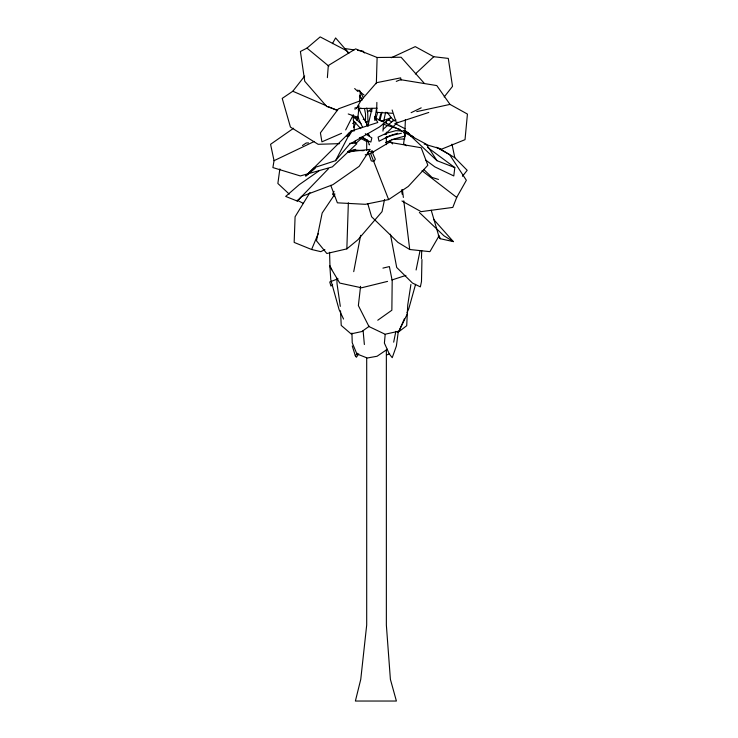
<?xml version="1.0" encoding="UTF-8"?>
<svg xmlns="http://www.w3.org/2000/svg" width="738" height="738" viewBox="0 0 738 738"><rect width="100%" height="100%" fill="white"/><g stroke="black" fill="none" stroke-linecap="round" stroke-linejoin="round"><path stroke-width="1.11" d="M376.86 102.416L376.666 112.37L392.265 113.265M421.951 259.527L421.481 281.584L420.356 286.879L412.459 283.051L396.703 267.47L390.411 234.195M376.352 83.652L377.109 57.49L355.605 48.883L328.318 65.525L327.377 77.638M421.463 258.558L421.702 250.505M334.951 194.039L322.174 213.014L316.473 240.782L326.851 253.512L346.842 248.872L348.354 202.784M404.618 138.366L405.402 119.556M382.948 131.106L383.548 123.347M385.181 334.462L384.397 343.105L389.313 353.991L392.229 357.681L396.38 346.021L398.308 331.482M359.046 105.912L357.948 117.342L348.235 113.966M359.489 101.337L360.365 92.195L357.745 90.027M360.559 286.335L358.373 305.597L368.982 326.556L385.088 334.231L398.944 331.178L407.201 314.12M427.44 147.305L454.82 167.581L453.787 175.948L434.894 166.889L425.688 160.072M279.868 168.928L277.866 183.476L289.241 194.103M410.9 284.499L407.736 305.052L406.703 325.716L397.754 332.534M293.604 128.246L270.569 144.307L274.038 160.681L272.894 167.581L300.329 175.948L332.331 166.889L356.805 143.726L354.913 142.572M374.627 120.248L376.463 109.169M360.633 235.321L353.723 271.649M393.677 342.164L395.845 331.371M416.103 269.988L419.968 251.068M384.553 199.435L382.044 211.649L358.004 239.675L346.842 248.872M383.723 121.133L385.633 112.259M371.998 108.348L367.948 125.94M379.064 120.414L380.725 113.827M380.042 119.824L382.026 112.167M415.586 284.324L408.806 308.641L407.016 312.737M375.485 119.925L377.671 112.361M436.49 147.268L449.571 154.565L466.361 180.284L456.702 197.415L452.818 207.406L421.066 211.649L401.952 200.985M309.969 192.517L295.089 216.76L294.158 242.415L311.602 249.499L318.235 233.632M353.797 127.406L355.531 123.329M356.832 120.276L358.133 117.213M349.203 135.543L352.091 130.977L354.222 130.949M398.944 331.178L404.323 318.89M345.679 129.943L353.345 114.704M315.255 168.282L305.781 175.948L314.471 167.581L335.569 160.681L351.011 131.087L377.81 122.499L375.218 117.905L394.11 126.964L426.463 144.307L436.97 160.681L454.82 167.581M334.056 191.345L332.534 194.223L334.332 195.967M332.414 43.662L335.606 37.952L348.834 53.118M356.408 108.615L360.937 100.589L376.565 82.693L400.66 77.868L401.038 80.11M374.369 160.727L375.31 159.196L373.041 154.113M358.733 353.806L356.408 357.257L355.31 355.781L352.257 345.919M390.642 117.416L388.705 120.202L391.767 121.807M339.618 143.642L318.143 144.307L290.44 127.084L282.22 98.394L292.811 91.235L304.693 76.023M444.193 96.946L452.514 86.374L448.289 58.403L433.769 56.725L415.245 46.632L391.278 57.739M462.458 176.281L467.182 170.303L454.802 157.711L438.962 148.283M349.185 132.905L346.629 136.087L348.843 136.364M335.569 160.681L349.48 144.307L379.48 126.964L390.67 117.905L381.029 121.355M355.31 355.781L357.607 353.253M384.83 134.685L397.754 122.185M318.927 170.93L299.222 184.675L285.689 196.428L297.248 201.059L301.685 196.428L332.884 184.675L359.148 166.354L370.218 149.371L347.755 151.862M297.248 201.059L328.41 168.79M305.781 175.948L351.011 131.087M383.594 128.882L393.834 120.063M415.337 73.975L433.769 56.725M356.076 143.227L361.094 138.67M337.451 110.211L326.657 106.457L304.739 81.263L300.403 51.485L306.98 48.118L320.172 36.9L346.371 50.571L348.64 53.182M369.314 326.224L361.795 331.556L351.067 333.88L341.224 325.421L340.522 310.846M377.764 320.227L391.86 310.228L392.192 280.634L389.387 266.584L382.93 268.115M387.395 349.24L377.072 356.26L367.247 358.004L356.869 353.926L352.22 342.746L351.943 333.041M302.469 145.524L306.187 143.015L308.466 142.886M330.744 185.339L337.386 202.83L365.31 204.306L388.622 199.583L408.271 186.446L427.837 165.247L421.195 147.757L389.36 142.277L370.587 153.467L365.209 154.814M332.654 284.886L330.892 286.03L329.766 281.971L338.022 278.77M358.087 109.759L360.91 107.969M367.266 111.752L372.1 108.873M351.749 151.567L355.633 149.371L348.474 151.198M324.858 249.601L320.809 251.658L311.602 249.499M395.974 119.99L393.954 120.958L387.026 112.296M411.112 112.693L421.204 107.831M274.038 160.681L314.333 141.438M352.616 123.458L354.692 122.499M341.556 133.32L321.916 141.834L320.412 132.858L338.447 108.818L360.937 100.589M396.26 81.392L400.513 79.667L436.785 85.571L450.005 104.399L467.431 114.067L465.023 139.667L441.638 149.141L424.212 144.067M385.513 142.545L394.83 138.762L405.171 136.023M365.993 122.434L367.939 121.696L367.709 112.268L366.786 108.034M386.574 354.978L389.682 353.806M385.587 137.757L392.985 135.1L401.426 133.255M428.778 112.453L396.444 123.062L392.127 109.98M387.561 281.39L361.528 287.792L339.757 283.078L329.987 266.732L329.572 252.285M391.887 279.979L405.928 275.394M397.561 133.274L389.664 135.783L379.046 141.235L378.087 137.111L386.509 133.2L395.771 130.672L402.192 130.958M347.561 152.185L353.843 150.303L363.253 150.607M347.93 152.498L355.412 150.303L363.945 150.58M416.721 111.623L450.005 104.399M369.904 111.429L372.127 111.041M410.596 136.512L412.321 136.244M391.278 139.491L404.719 138.938M349.794 143.338L355.448 143.163L355.246 140.921M358.714 108.569L377.127 108.2M377.109 57.49L401.103 57.241L424.101 83.108M403.538 132.794L405.78 132.803M404.304 133.006L407.754 133.024M367.801 203.78L371.611 216.76L397.985 242.415L409.719 249.499L429.922 251.658L438.852 236.215L431.223 210.256M353.557 122.204L355.827 122.499M345.246 48.616L354.148 49.88M357.487 50.359L363.05 51.143L364.443 52.951M358.751 118.458L353.179 117.37L354.268 129.703M363.207 119.325L365.439 119.759M438.289 235.856L440.235 238.706L453.353 241.612L433.483 219.251M373.898 161.493L371.269 160.875L369.47 155.589M368.151 151.161L371.269 151.936M383.059 124.15L400.19 129.436M403.409 130.423L405.549 131.087L409.193 133.79M438.483 179.445L432.025 177.424L423.732 169.426M369.074 144.676L369.535 144.851L367.339 139.971M292.811 91.235L326.113 105.654M328.198 106.558L337.57 110.608M360.928 137.176L366.832 139.962L366.168 141.235L359.369 137.665M297.165 200.219L303.263 203.347M394.83 123.403L405.033 128.744M387.312 141.428L389.295 142.572M453.353 241.612L443.953 235.8L419.332 212.443M365.301 133.735L371.86 137.914L370.854 142.037L367.57 140.764L362.284 136.954M405.402 131.096L409.655 134.058M409.581 134.316L411.407 135.598M406.334 145.764L403.566 143.726L405.549 131.087L408.031 133.421M411.933 135.81L413.76 137.167M360.365 92.195L364.046 94.981M422.025 170.727L456.702 197.415M306.98 48.118L328.862 66.18M352.229 115.663L361.002 123.726M354.674 88.542L357.847 91.494M410.503 135.755L436.97 160.681M359.415 96.327L361.057 97.923M353.373 120.645L360.734 128.606M389.756 140.46L392.625 143.938M368.059 126.069L361.076 113.661L358.234 107.222L358.594 105.433L357.579 107.591L355.006 107.886L355.07 109.39M369.018 154.796L367.672 152.425L367.948 154.888M373.216 152.701L371.887 150.672L372.745 153.246M359.489 90.285L363.437 97.886M362.515 127.157L357.33 116.226M368.161 133.477L369.563 136.318M359.72 95.368L362.063 100.211M331.749 269.721L329.84 265.726L330.799 279.886L339.12 309.72L343.557 319.047M439.055 235.717L440.235 238.706M370.587 153.467L388.622 199.583M374.646 116.613L375.808 119.805M451.988 144.168L454.802 157.711M364.489 108.504L365.513 113.892L365.513 122.416M401.435 189.897L402.219 194.278M402.404 189.509L403.372 197.433M403.787 200.828L409.719 249.499M363.114 330.744L364.369 344.526M340.301 306.362L337.026 283.696L336.86 278.198M386.361 120.801L386.361 123.08M386.361 132.157L386.361 134.427M386.361 136.705L386.361 144.648M386.361 349.849L386.361 625.049L390.393 679.338L396.398 701.035L355.384 701.035L360.762 679.338L366.694 625.049L366.694 357.902M366.694 121.936L366.694 125.349M366.694 140.109L366.694 150.331"/></g></svg>
